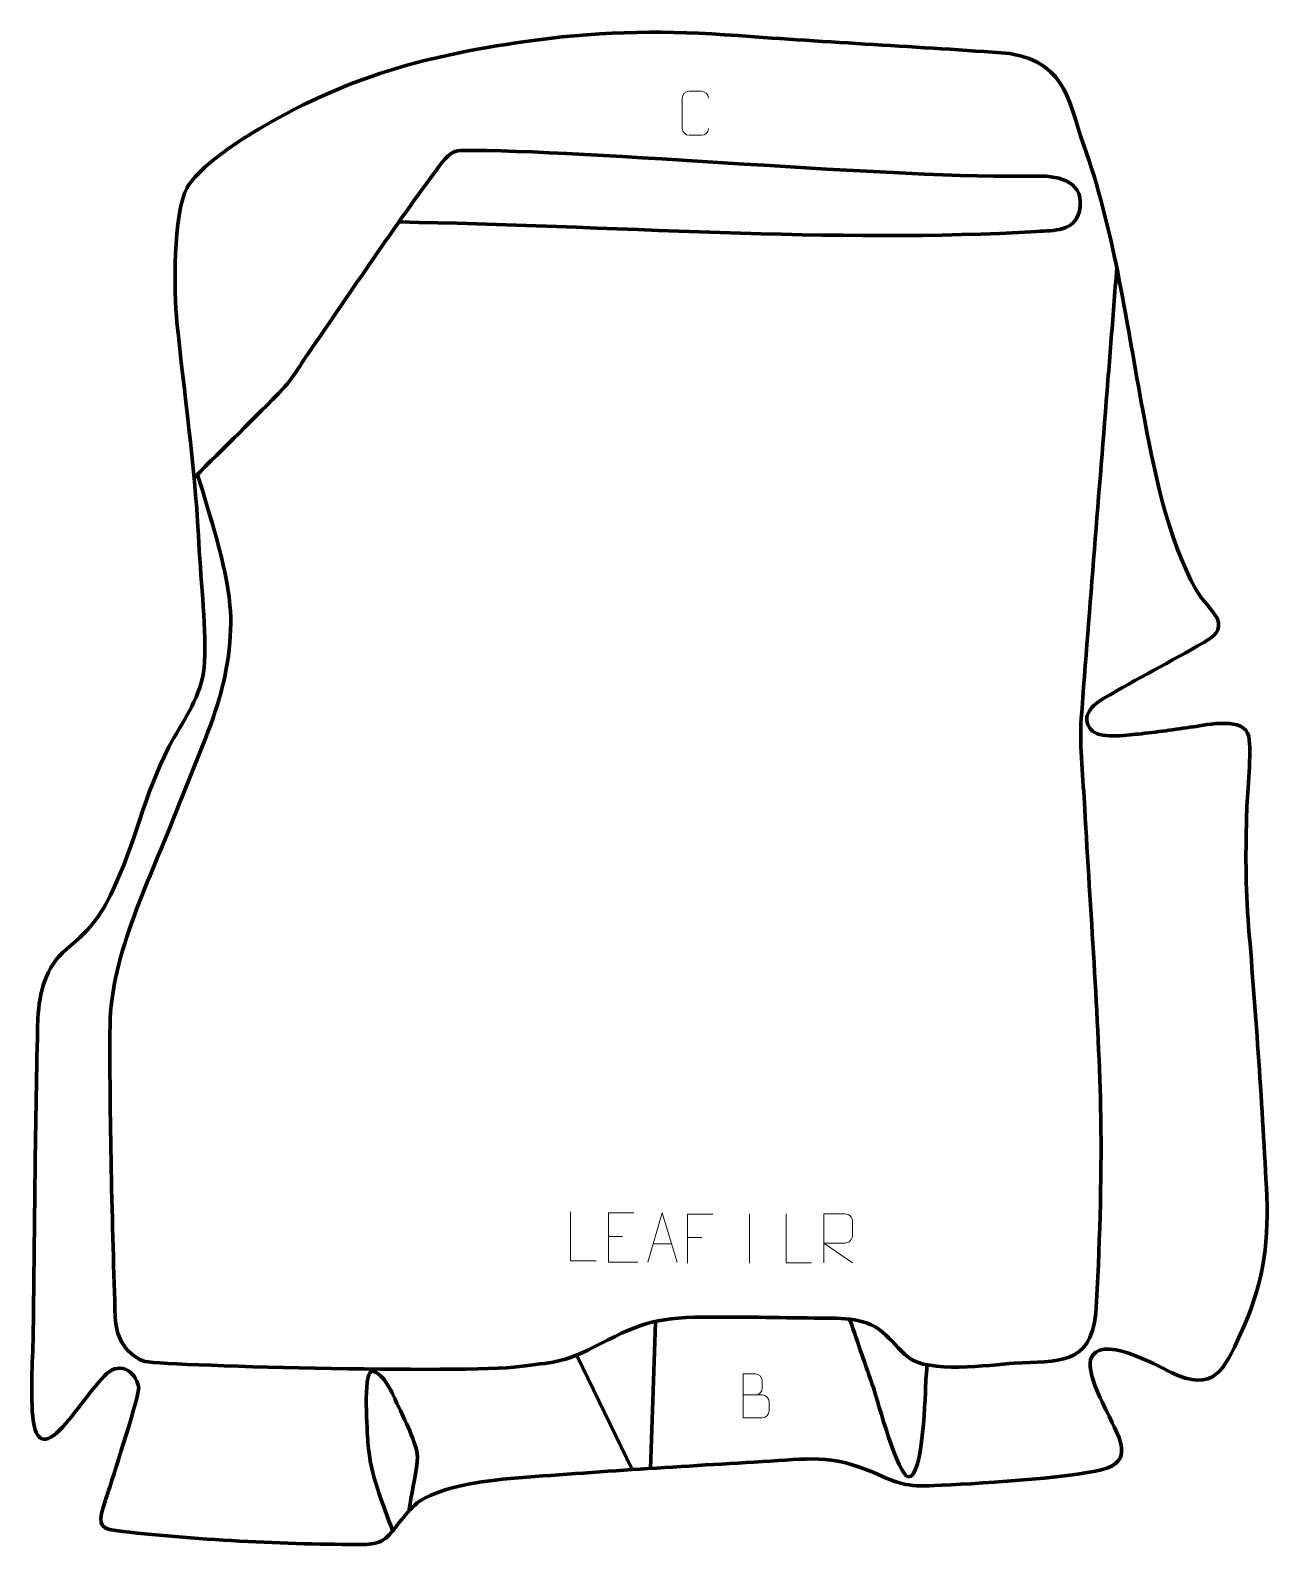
# Model space of a CAD drawing. Header units: millimetres. Extents: x 1000 to 1630, y 30 to 801.
import ezdxf

# ---------------------------------------------------------------- set-up
doc = ezdxf.new("R2010")
doc.units = ezdxf.units.MM
doc.header["$MEASUREMENT"] = 0
doc.layers.add('layer 2', color=7, linetype='Continuous')
doc.layers.add('layer 3', color=7, linetype='Continuous')

msp = doc.modelspace()

# ---------------------------------------------------------------- linework, layer by layer
at = {"layer": 'layer 2', "color": 250, "lineweight": 9}
for points, knots in [([(1345.2044, 750.5376), (1345.0792, 748.4566), (1343.577, 747.1314), (1341.6533, 747.1217), (1341.6533, 747.1217), (1339.5647, 747.122), (1337.4761, 747.122), (1335.3878, 747.1217), (1335.3878, 747.1217), (1333.6636, 747.0273), (1331.8972, 748.7152), (1331.9072, 750.522), (1331.9072, 750.522), (1331.9076, 755.6902), (1331.9076, 760.8579), (1331.9072, 766.0253), (1331.9072, 766.0253), (1331.911, 767.9404), (1333.4755, 769.4803), (1335.4034, 769.4682), (1335.4034, 769.4682), (1337.4864, 769.4682), (1339.5699, 769.4682), (1341.6533, 769.4682), (1341.6533, 769.4682), (1343.3968, 769.5), (1345.1805, 768.1641), (1345.2044, 765.9807)], [0, 0, 0, 0, 0.125, 0.125, 0.125, 0.125, 0.25, 0.25, 0.25, 0.25, 0.375, 0.375, 0.375, 0.375, 0.5, 0.5, 0.5, 0.5, 0.625, 0.625, 0.625, 0.625, 0.75, 0.75, 0.75, 0.75, 1, 1, 1, 1]), ([(1287.999, 174.328), (1287.999, 174.328), (1275.0499, 174.328), (1275.0499, 174.328), (1275.0499, 174.328), (1275.0499, 174.328), (1275.0499, 199.2816), (1275.0499, 199.2816)], [0, 0, 0, 0, 0.33333333, 0.33333333, 0.33333333, 0.33333333, 1, 1, 1, 1]), ([(1307.2302, 198.6845), (1307.2302, 198.6845), (1294.3563, 198.6845), (1294.3563, 198.6845), (1294.3563, 198.6845), (1294.3563, 198.6845), (1294.3563, 173.7309), (1294.3563, 173.7309), (1294.3563, 173.7309), (1294.3563, 173.7309), (1309.2221, 173.7309), (1309.2221, 173.7309)], [0, 0, 0, 0, 0.25, 0.25, 0.25, 0.25, 0.5, 0.5, 0.5, 0.5, 1, 1, 1, 1]), ([(1314.3187, 173.731), (1314.3187, 173.731), (1321.6897, 198.6845), (1321.6897, 198.6845), (1321.6897, 198.6845), (1321.6897, 198.6845), (1329.2596, 173.731), (1329.2596, 173.731)], [0, 0, 0, 0, 0.33333333, 0.33333333, 0.33333333, 0.33333333, 1, 1, 1, 1]), ([(1347.495, 198.0874), (1347.495, 198.0874), (1334.621, 198.0874), (1334.621, 198.0874), (1334.621, 198.0874), (1334.621, 198.0874), (1334.621, 173.1338), (1334.621, 173.1338)], [0, 0, 0, 0, 0.33333333, 0.33333333, 0.33333333, 0.33333333, 1, 1, 1, 1]), ([(1397.6532, 173.2696), (1397.6532, 173.2696), (1384.7041, 173.2696), (1384.7041, 173.2696), (1384.7041, 173.2696), (1384.7041, 173.2696), (1384.7041, 198.2232), (1384.7041, 198.2232)], [0, 0, 0, 0, 0.33333333, 0.33333333, 0.33333333, 0.33333333, 1, 1, 1, 1]), ([(1403.8466, 173.2697), (1403.8466, 173.2697), (1403.8466, 198.2232), (1403.8466, 198.2232), (1403.8466, 198.2232), (1407.4414, 198.2232), (1411.0369, 198.2232), (1414.6321, 198.2232), (1414.6321, 198.2232), (1416.9574, 198.1855), (1418.5147, 196.6955), (1418.5106, 194.3291), (1418.5106, 194.3291), (1418.5102, 192.2936), (1418.5102, 189.2342), (1418.5106, 187.1982), (1418.5106, 187.1982), (1418.5041, 185.3227), (1416.6918, 183.3809), (1414.6823, 183.3618), (1414.6823, 183.3618), (1414.6823, 183.3618), (1403.8466, 183.3618), (1403.8466, 183.3618), (1403.8466, 183.3618), (1403.8466, 183.3618), (1418.5013, 173.2697), (1418.5013, 173.2697)], [0, 0, 0, 0, 0.125, 0.125, 0.125, 0.125, 0.25, 0.25, 0.25, 0.25, 0.375, 0.375, 0.375, 0.375, 0.5, 0.5, 0.5, 0.5, 0.625, 0.625, 0.625, 0.625, 0.75, 0.75, 0.75, 0.75, 1, 1, 1, 1]), ([(1362.787, 106.0908), (1366.046, 106.0912), (1369.3054, 106.0912), (1372.5651, 106.0908), (1372.5651, 106.0908), (1374.3344, 106.0753), (1376.0573, 104.5203), (1376.0573, 102.6845), (1376.0573, 102.6845), (1376.057, 101.6737), (1376.057, 98.9424), (1376.0573, 97.9313), (1376.0573, 97.9313), (1376.0732, 96.2672), (1374.6919, 94.4634), (1372.6125, 94.4786), (1372.6125, 94.4786), (1369.3525, 94.4789), (1366.0928, 94.4789), (1362.8335, 94.4786), (1362.8335, 94.4786), (1362.8335, 101.929), (1362.8335, 109.3791), (1362.8335, 116.8289), (1362.8335, 116.8289), (1364.9596, 116.8289), (1367.086, 116.8289), (1369.2125, 116.8289), (1369.2125, 116.8289), (1370.718, 116.8447), (1372.596, 115.1335), (1372.6119, 113.3758), (1372.6119, 113.3758), (1372.6115, 111.5252), (1372.6115, 111.3945), (1372.6119, 109.5436), (1372.6119, 109.5436), (1372.6273, 107.693), (1370.9664, 106.0753), (1369.166, 106.0908)], [0, 0, 0, 0, 0.09090909, 0.09090909, 0.09090909, 0.09090909, 0.18181818, 0.18181818, 0.18181818, 0.18181818, 0.27272727, 0.27272727, 0.27272727, 0.27272727, 0.36363636, 0.36363636, 0.36363636, 0.36363636, 0.45454545, 0.45454545, 0.45454545, 0.45454545, 0.54545455, 0.54545455, 0.54545455, 0.54545455, 0.63636364, 0.63636364, 0.63636364, 0.63636364, 0.72727273, 0.72727273, 0.72727273, 0.72727273, 0.81818182, 0.81818182, 0.81818182, 0.81818182, 1, 1, 1, 1])]:
    msp.add_open_spline(points, degree=3, knots=knots, dxfattribs=at)
at = {"layer": 'layer 2', "color": 142, "lineweight": 158}
for points, knots in [([(1083.5041, 572.8285), (1098.662, 588.0274), (1114.1434, 603.0223), (1129.0192, 618.4859), (1129.0192, 618.4859), (1133.2349, 622.8683), (1138.3175, 631.3908), (1142.0403, 636.7522), (1142.0403, 636.7522), (1163.8486, 668.1825), (1185.4004, 700.8341), (1208.2575, 731.4186), (1208.2575, 731.4186), (1212.5172, 737.1184), (1215.1955, 739.3177), (1219.1805, 739.3526), (1219.1805, 739.3526), (1284.0652, 739.9209), (1440.3108, 724.7308), (1512.9902, 726.3211), (1512.9902, 726.3211), (1524.2796, 726.5681), (1537.1945, 723.048), (1533.9285, 708.4027), (1533.9285, 708.4027), (1531.6215, 698.058), (1520.9742, 698.7097), (1512.3237, 698.1694), (1512.3237, 698.1694), (1412.7706, 691.9518), (1289.982, 701.2881), (1188.2701, 702.9607)], [0, 0, 0, 0, 0.11111111, 0.11111111, 0.11111111, 0.11111111, 0.22222222, 0.22222222, 0.22222222, 0.22222222, 0.33333333, 0.33333333, 0.33333333, 0.33333333, 0.44444444, 0.44444444, 0.44444444, 0.44444444, 0.55555556, 0.55555556, 0.55555556, 0.55555556, 0.66666667, 0.66666667, 0.66666667, 0.66666667, 0.77777778, 0.77777778, 0.77777778, 0.77777778, 1, 1, 1, 1]), ([(1552.9901, 679.5727), (1552.4896, 673.2301), (1551.989, 666.8876), (1551.4885, 660.545), (1551.4885, 660.545), (1550.4874, 647.8598), (1549.4863, 635.1747), (1548.4852, 622.4896), (1548.4852, 622.4896), (1543.9554, 565.1019), (1539.1973, 507.6581), (1534.8888, 450.2626), (1534.8888, 450.2626), (1533.8961, 435.8424), (1535.8966, 419.1873), (1536.6829, 404.5411), (1536.6829, 404.5411), (1539.5086, 352.3796), (1543.8014, 299.4645), (1544.8414, 247.3113), (1544.8414, 247.3113), (1545.3685, 214.2795), (1544.17, 180.6216), (1542.3992, 147.6262), (1542.3992, 147.6262), (1539.1919, 120.5219), (1523.0243, 123.6325), (1500.9103, 122.2728), (1500.9103, 122.2728), (1487.6916, 121.2791), (1457.279, 117.017), (1446.7715, 125.2561), (1446.7715, 125.2561), (1441.9672, 129.4485), (1438.289, 134.1148), (1433.8254, 138.0613), (1433.8254, 138.0613), (1424.0576, 146.281), (1410.8993, 145.0305), (1398.93, 145.2089), (1398.93, 145.2089), (1380.2996, 145.4821), (1361.3193, 145.7863), (1342.7049, 145.7541), (1342.7049, 145.7541), (1317.2851, 145.4693), (1308.5703, 141.7948), (1286.4604, 130.1971), (1286.4604, 130.1971), (1271.8641, 122.5407), (1265.0201, 122.6167), (1249.1302, 120.5331), (1249.1302, 120.5331), (1222.1816, 116.9993), (1062.7529, 120.9278), (1057.4319, 123.4012), (1057.4319, 123.4012), (1047.4359, 128.0477), (1043.6929, 136.3945), (1043.3737, 145.6896), (1043.3737, 145.6896), (1041.8933, 188.8027), (1040.3125, 253.2621), (1040.7383, 294.0028), (1040.7383, 294.0028), (1041.1197, 330.4932), (1061.5466, 369.5873), (1074.6731, 403.5868), (1074.6731, 403.5868), (1081.4775, 421.0632), (1089.768, 439.6604), (1095.3695, 457.3957), (1095.3695, 457.3957), (1100.094, 472.3544), (1103.3185, 492.2055), (1101.7504, 507.8528), (1101.7504, 507.8528), (1099.4918, 530.3887), (1091.5147, 552.895), (1085.2866, 574.6185)], [0, 0, 0, 0, 0.04761905, 0.04761905, 0.04761905, 0.04761905, 0.0952381, 0.0952381, 0.0952381, 0.0952381, 0.14285714, 0.14285714, 0.14285714, 0.14285714, 0.19047619, 0.19047619, 0.19047619, 0.19047619, 0.23809524, 0.23809524, 0.23809524, 0.23809524, 0.28571429, 0.28571429, 0.28571429, 0.28571429, 0.33333333, 0.33333333, 0.33333333, 0.33333333, 0.38095238, 0.38095238, 0.38095238, 0.38095238, 0.42857143, 0.42857143, 0.42857143, 0.42857143, 0.47619048, 0.47619048, 0.47619048, 0.47619048, 0.52380952, 0.52380952, 0.52380952, 0.52380952, 0.57142857, 0.57142857, 0.57142857, 0.57142857, 0.61904762, 0.61904762, 0.61904762, 0.61904762, 0.66666667, 0.66666667, 0.66666667, 0.66666667, 0.71428571, 0.71428571, 0.71428571, 0.71428571, 0.76190476, 0.76190476, 0.76190476, 0.76190476, 0.80952381, 0.80952381, 0.80952381, 0.80952381, 0.85714286, 0.85714286, 0.85714286, 0.85714286, 0.9047619, 0.9047619, 0.9047619, 0.9047619, 1, 1, 1, 1]), ([(1417.2101, 144.219), (1421.2343, 132.5792), (1425.2584, 120.9394), (1429.2826, 109.2996), (1429.2826, 109.2996), (1431.2257, 103.124), (1441.7499, 64.8017), (1446.9151, 64.4298), (1446.9151, 64.4298), (1454.6998, 63.8693), (1455.4815, 107.9419), (1455.8957, 114.0481), (1455.8957, 114.0481), (1456.0465, 116.2712), (1456.2091, 118.495), (1456.3665, 120.7177)], [0, 0, 0, 0, 0.2, 0.2, 0.2, 0.2, 0.4, 0.4, 0.4, 0.4, 0.6, 0.6, 0.6, 0.6, 1, 1, 1, 1]), ([(1184.7411, 36.0884), (1179.1351, 52.7421), (1173.302, 63.9061), (1171.9769, 82.0156), (1171.9769, 82.0156), (1171.6293, 86.7653), (1169.4154, 116.5925), (1173.7988, 118.1865), (1173.7988, 118.1865), (1180.1826, 117.8603), (1184.779, 105.9328), (1187.2131, 100.7764), (1187.2131, 100.7764), (1189.9915, 94.8907), (1197.1043, 80.6927), (1197.1231, 74.6021), (1197.1231, 74.6021), (1197.1432, 68.0998), (1194.4292, 57.7076), (1193.3697, 50.6632), (1193.3697, 50.6632), (1193.1945, 49.4983), (1193.0274, 48.333), (1192.8615, 47.1668)], [0, 0, 0, 0, 0.14285714, 0.14285714, 0.14285714, 0.14285714, 0.28571429, 0.28571429, 0.28571429, 0.28571429, 0.42857143, 0.42857143, 0.42857143, 0.42857143, 0.57142857, 0.57142857, 0.57142857, 0.57142857, 0.71428571, 0.71428571, 0.71428571, 0.71428571, 1, 1, 1, 1])]:
    msp.add_open_spline(points, degree=3, knots=knots, dxfattribs=at)
at = {"layer": 'layer 2', "color": 250, "lineweight": 9}
for points in [[(1366.058, 198.0977), (1366.058, 198.0977), (1366.058, 173.1236), (1366.058, 173.1236)], [(1294.3563, 186.8048), (1294.3563, 186.8048), (1301.5244, 186.8048), (1301.5244, 186.8048)], [(1334.621, 186.2077), (1334.621, 186.2077), (1341.7891, 186.2077), (1341.7891, 186.2077)], [(1317.0413, 182.9804), (1317.0413, 182.9804), (1326.537, 182.9804), (1326.537, 182.9804)]]:
    msp.add_open_spline(points, degree=3, dxfattribs=at)
at = {"layer": 'layer 2', "color": 142, "lineweight": 158}
for points in [[(1315.6847, 68.6821), (1315.6847, 68.6821), (1318.2442, 142.9627), (1318.2442, 142.9627)], [(1278.2095, 126.2238), (1278.2095, 126.2238), (1306.4805, 68.0768), (1306.4805, 68.0768)]]:
    msp.add_open_spline(points, degree=3, dxfattribs=at)
at = {"layer": 'layer 3', "color": 242, "lineweight": 158}
msp.add_open_spline([(1257.4641, 795.5547), (1293.1162, 800.2374), (1324.3081, 800.5123), (1360.0909, 797.7944), (1360.0909, 797.7944), (1406.1769, 794.3432), (1452.3648, 792.1652), (1498.4185, 788.7217), (1498.4185, 788.7217), (1528.761, 783.6743), (1528.6357, 762.118), (1537.5767, 737.9402), (1537.5767, 737.9402), (1551.9023, 696.7158), (1558.1999, 650.2197), (1566.203, 607.2259), (1566.203, 607.2259), (1571.5386, 578.2271), (1578.7435, 541.5021), (1593.3699, 515.8388), (1593.3699, 515.8388), (1596.47, 510.3993), (1601.4651, 505.975), (1603.9726, 501.2921), (1603.9726, 501.2921), (1606.7763, 495.075), (1602.205, 491.9244), (1597.2476, 489.0239), (1597.2476, 489.0239), (1580.4432, 479.2746), (1563.1796, 470.4066), (1546.4077, 460.5861), (1546.4077, 460.5861), (1540.6452, 457.1046), (1534.2893, 451.635), (1539.8087, 444.6769), (1539.8087, 444.6769), (1543.7873, 439.6614), (1557.8112, 441.8282), (1563.8114, 442.4099), (1563.8114, 442.4099), (1573.2246, 443.3436), (1582.5158, 444.7607), (1591.878, 446.0663), (1591.878, 446.0663), (1598.9958, 447.2116), (1618.1186, 451.3279), (1620.1323, 441.0889), (1620.1323, 441.0889), (1621.6624, 433.3089), (1619.4939, 413.1411), (1619.1024, 404.0967), (1619.1024, 404.0967), (1618.5386, 383.4275), (1618.3913, 365.0823), (1620.078, 344.394), (1620.078, 344.394), (1623.7668, 298.8546), (1627.1231, 252.8973), (1629.31, 207.267), (1629.31, 207.267), (1630.2822, 180.7253), (1627.012, 161.021), (1615.7927, 136.8475), (1615.7927, 136.8475), (1607.5153, 118.6267), (1602.4237, 107.0828), (1580.5799, 117.5804), (1580.5799, 117.5804), (1573.0117, 121.283), (1543.935, 137.8835), (1539.6047, 123.9017), (1539.6047, 123.9017), (1538.2461, 114.8536), (1545.9536, 102.0522), (1549.7997, 93.7163), (1549.7997, 93.7163), (1554.4687, 83.7461), (1561.5357, 72.2767), (1545.7573, 68.1821), (1545.7573, 68.1821), (1528.4684, 63.6955), (1478.6782, 60.7695), (1460.2135, 59.9432), (1460.2135, 59.9432), (1445.6739, 59.2926), (1441.9171, 60.9901), (1429.364, 66.5508), (1429.364, 66.5508), (1407.1543, 76.1152), (1395.7927, 73.5012), (1372.6357, 72.176), (1372.6357, 72.176), (1328.6363, 69.6049), (1284.2991, 66.7947), (1240.3757, 63.2375), (1240.3757, 63.2375), (1228.1309, 61.8426), (1206.741, 58.7157), (1197.0516, 51.1315), (1197.0516, 51.1315), (1190.0964, 45.6875), (1185.3553, 36.1095), (1179.7813, 32.3363), (1179.7813, 32.3363), (1176.7822, 30.5235), (1173.3595, 30.0285), (1169.8577, 30.0165), (1169.8577, 30.0165), (1132.1643, 29.8869), (1080.9872, 32.4786), (1043.6503, 37.0756), (1043.6503, 37.0756), (1034.0169, 38.2622), (1035.0095, 41.9012), (1038.3933, 52.5765), (1038.3933, 52.5765), (1039.0865, 54.7637), (1039.8303, 56.9383), (1040.5512, 59.117), (1040.5512, 59.117), (1042.7135, 66.1278), (1055.7986, 106.3051), (1055.3064, 109.8724), (1055.3064, 109.8724), (1053.5798, 119.2218), (1044.7018, 123.29), (1037.8243, 115.8247), (1037.8243, 115.8247), (1029.6782, 106.9825), (1023.4198, 97.0226), (1015.2172, 88.2768), (1015.2172, 88.2768), (1005.8735, 79.0572), (1002.514, 84.5213), (1001.366, 95.155), (1001.366, 95.155), (1000.1495, 109.2066), (1001.4647, 124.9764), (1001.6597, 139.267), (1001.6597, 139.267), (1002.3638, 192.1007), (1002.6387, 244.9483), (1004.0017, 297.7705), (1004.0017, 297.7705), (1004.8297, 311.1297), (1007.7439, 323.7362), (1018.3896, 332.788), (1018.3896, 332.788), (1032.6957, 344.9757), (1035.6818, 349.1466), (1043.7467, 366.3544), (1043.7467, 366.3544), (1055.0225, 391.3881), (1059.1903, 415.9076), (1073.2375, 440.4095), (1073.2375, 440.4095), (1080.3307, 452.6829), (1088.1496, 464.4105), (1088.8747, 478.9329), (1088.8747, 478.9329), (1089.467, 500.1341), (1086.7089, 522.2825), (1085.6926, 543.6092), (1085.6926, 543.6092), (1083.7541, 580.0262), (1078.4997, 615.6045), (1074.7742, 651.7873), (1074.7742, 651.7873), (1073.2939, 667.3242), (1072.7327, 707.1537), (1079.9312, 720.3865), (1079.9312, 720.3865), (1081.4569, 723.1912), (1084.1196, 726.2492), (1087.3526, 729.3106), (1087.3526, 729.3106), (1095.0004, 736.5527), (1105.8401, 743.8149), (1112.3712, 747.7934), (1112.3712, 747.7934), (1160.8355, 777.3155), (1202.365, 787.9842), (1257.4641, 795.5547)], degree=3, knots=[0, 0, 0, 0, 0.0212766, 0.0212766, 0.0212766, 0.0212766, 0.04255319, 0.04255319, 0.04255319, 0.04255319, 0.06382979, 0.06382979, 0.06382979, 0.06382979, 0.08510638, 0.08510638, 0.08510638, 0.08510638, 0.10638298, 0.10638298, 0.10638298, 0.10638298, 0.12765957, 0.12765957, 0.12765957, 0.12765957, 0.14893617, 0.14893617, 0.14893617, 0.14893617, 0.17021277, 0.17021277, 0.17021277, 0.17021277, 0.19148936, 0.19148936, 0.19148936, 0.19148936, 0.21276596, 0.21276596, 0.21276596, 0.21276596, 0.23404255, 0.23404255, 0.23404255, 0.23404255, 0.25531915, 0.25531915, 0.25531915, 0.25531915, 0.27659574, 0.27659574, 0.27659574, 0.27659574, 0.29787234, 0.29787234, 0.29787234, 0.29787234, 0.31914894, 0.31914894, 0.31914894, 0.31914894, 0.34042553, 0.34042553, 0.34042553, 0.34042553, 0.36170213, 0.36170213, 0.36170213, 0.36170213, 0.38297872, 0.38297872, 0.38297872, 0.38297872, 0.40425532, 0.40425532, 0.40425532, 0.40425532, 0.42553191, 0.42553191, 0.42553191, 0.42553191, 0.44680851, 0.44680851, 0.44680851, 0.44680851, 0.46808511, 0.46808511, 0.46808511, 0.46808511, 0.4893617, 0.4893617, 0.4893617, 0.4893617, 0.5106383, 0.5106383, 0.5106383, 0.5106383, 0.53191489, 0.53191489, 0.53191489, 0.53191489, 0.55319149, 0.55319149, 0.55319149, 0.55319149, 0.57446809, 0.57446809, 0.57446809, 0.57446809, 0.59574468, 0.59574468, 0.59574468, 0.59574468, 0.61702128, 0.61702128, 0.61702128, 0.61702128, 0.63829787, 0.63829787, 0.63829787, 0.63829787, 0.65957447, 0.65957447, 0.65957447, 0.65957447, 0.68085106, 0.68085106, 0.68085106, 0.68085106, 0.70212766, 0.70212766, 0.70212766, 0.70212766, 0.72340426, 0.72340426, 0.72340426, 0.72340426, 0.74468085, 0.74468085, 0.74468085, 0.74468085, 0.76595745, 0.76595745, 0.76595745, 0.76595745, 0.78723404, 0.78723404, 0.78723404, 0.78723404, 0.80851064, 0.80851064, 0.80851064, 0.80851064, 0.82978723, 0.82978723, 0.82978723, 0.82978723, 0.85106383, 0.85106383, 0.85106383, 0.85106383, 0.87234043, 0.87234043, 0.87234043, 0.87234043, 0.89361702, 0.89361702, 0.89361702, 0.89361702, 0.91489362, 0.91489362, 0.91489362, 0.91489362, 0.93617021, 0.93617021, 0.93617021, 0.93617021, 0.95744681, 0.95744681, 0.95744681, 0.95744681, 1, 1, 1, 1], dxfattribs=at)

doc.saveas('drawing.dxf')
